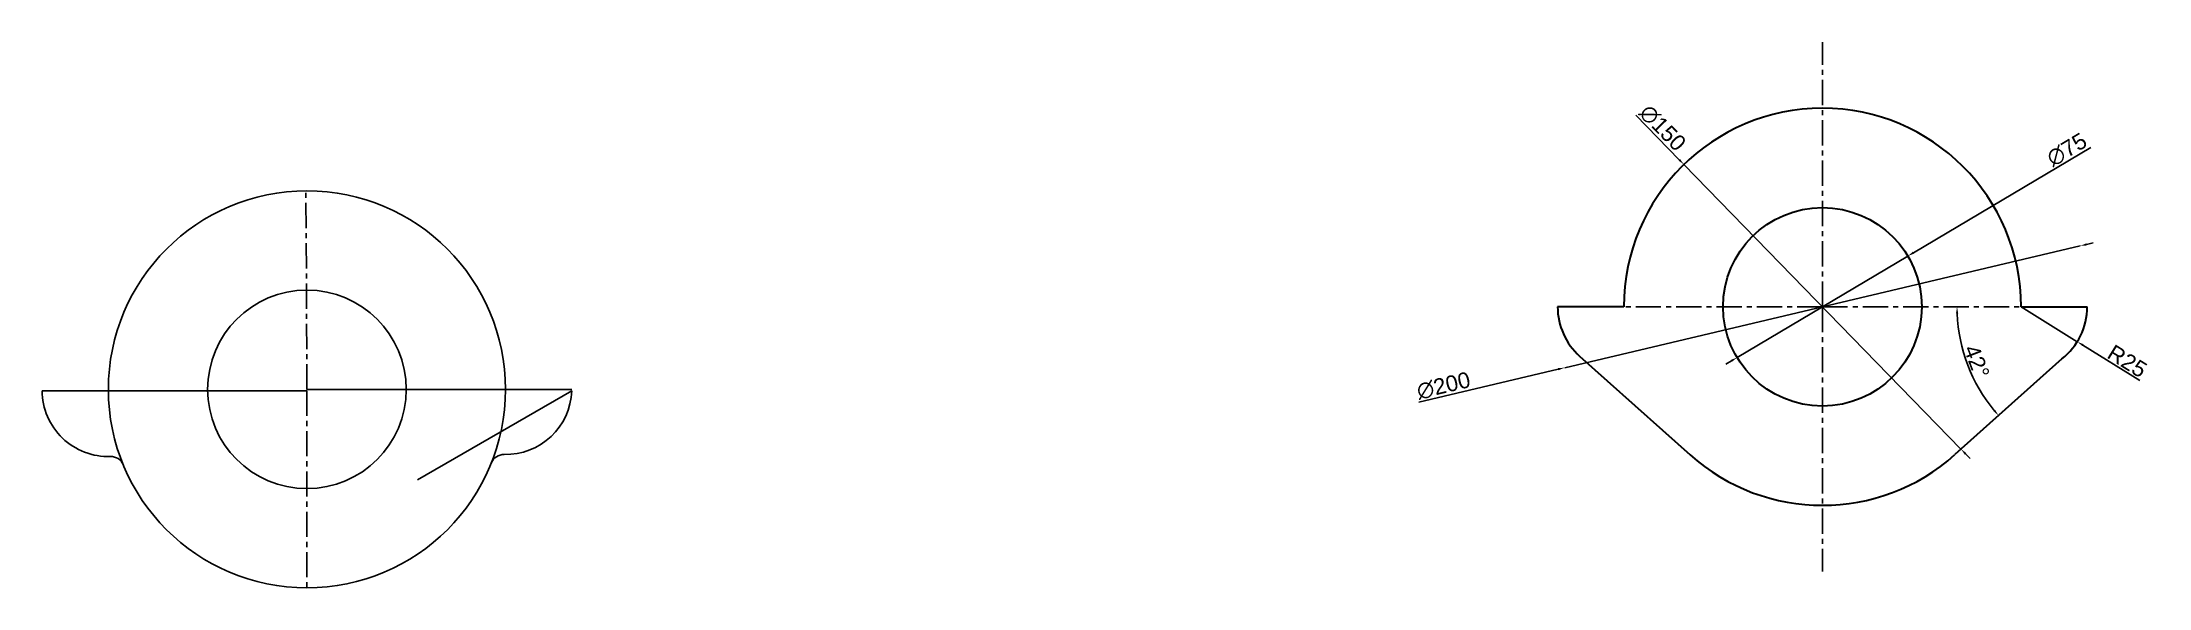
# Model space of a CAD drawing. Header units: millimetres. Extents: x 2182 to 2978, y 1746 to 1953.
import ezdxf

# ---------------------------------------------------------------- set-up
doc = ezdxf.new("R2010")
doc.units = ezdxf.units.MM
doc.header["$LTSCALE"] = 0.3
doc.linetypes.add('CENTER', pattern=[50.8, 31.75, -6.35, 6.35, -6.35])
doc.styles.get("Standard").update_dxf_attribs({"font": 'arial.ttf'})
doc.dimstyles.new('ISO-25', dxfattribs={"dimtxt": 6, "dimasz": 2.5, "dimexe": 1.25, "dimexo": 0.625, "dimtad": 1, "dimtxsty": 'Standard', "dimcen": 2.5, "dimadec": 0, "dimazin": 0, "dimtfac": 1, "dimtmove": 0, "dimatfit": 3, "dimfxl": 1, "dimarcsym": 0})

# ---------------------------------------------------------------- blocks, each defined once
blk = doc.blocks.new('*D1')
at = {"color": 0, "lineweight": -2, "transparency": 16777216}
for p, q in [((2929.3, 1852.61), (2950.55, 1839.43)), ((2974.12, 1824.8), (2952.67, 1838.11))]:
    blk.add_line(p, q, dxfattribs=at)
at = {"color": 0, "transparency": 16777216}
blk.add_solid([(2952.89, 1838.47), (2952.45, 1837.76), (2950.55, 1839.43)], dxfattribs=at)
at = {"layer": 'Defpoints', "color": 0, "transparency": 16777216}
for p in [(2929.3, 1852.61), (2950.55, 1839.43)]:
    blk.add_point(p, dxfattribs=at)
at = {"color": 0, "transparency": 16777216, "insert": (2969.42, 1832.06), "char_height": 6, "attachment_point": 5, "rotation": 328.1807}
blk.add_mtext('R25', dxfattribs=at)
blk = doc.blocks.new('*D2')
at = {"color": 0, "lineweight": -2, "transparency": 16777216}
blk.add_arc((2966.68, 1852.61), 61.56, 182.32691, 219.53955, dxfattribs=at)
at = {"color": 0, "transparency": 16777216}
for points in [[(2904.75, 1850.1), (2905.58, 1850.12), (2905.12, 1852.61)], [(2919.52, 1813.69), (2918.89, 1813.15), (2920.83, 1811.52)]]:
    blk.add_solid(points, dxfattribs=at)
at = {"layer": 'Defpoints', "color": 0, "transparency": 16777216}
for p in [(2854.3, 1852.61), (2929.3, 1852.61), (2906.93, 1837.76), (2944.72, 1832.93), (2904.36, 1796.76)]:
    blk.add_point(p, dxfattribs=at)
at = {"color": 0, "transparency": 16777216, "insert": (2912.58, 1831.92), "char_height": 6, "attachment_point": 5, "rotation": 290.93323}
blk.add_mtext('42°', dxfattribs=at)
blk = doc.blocks.new('*D3')
at = {"color": 0, "lineweight": -2, "transparency": 16777216}
for p, q in [((2955.64, 1912.85), (2888.69, 1873.05)), ((2822.07, 1833.45), (2886.54, 1871.77)), ((2819.92, 1832.17), (2817.77, 1830.9))]:
    blk.add_line(p, q, dxfattribs=at)
at = {"color": 0, "transparency": 16777216}
for points in [[(2888.47, 1873.41), (2888.9, 1872.69), (2886.54, 1871.77)], [(2819.71, 1832.53), (2820.13, 1831.81), (2822.07, 1833.45)]]:
    blk.add_solid(points, dxfattribs=at)
at = {"layer": 'Defpoints', "color": 0, "transparency": 16777216}
for p in [(2886.54, 1871.77), (2822.07, 1833.45)]:
    blk.add_point(p, dxfattribs=at)
at = {"color": 0, "transparency": 16777216, "insert": (2946.61, 1911.97), "char_height": 6, "attachment_point": 5, "rotation": 30.72757}
blk.add_mtext('∅75', dxfattribs=at)
blk = doc.blocks.new('*D4')
at = {"color": 0, "lineweight": -2, "transparency": 16777216}
for p, q in [((2951.62, 1875.61), (2756.98, 1829.61)), ((2954.06, 1876.18), (2956.49, 1876.76)), ((2701.92, 1816.6), (2754.55, 1829.04))]:
    blk.add_line(p, q, dxfattribs=at)
at = {"color": 0, "transparency": 16777216}
for points in [[(2953.96, 1876.59), (2954.15, 1875.78), (2951.62, 1875.61)], [(2754.45, 1829.44), (2754.65, 1828.63), (2756.98, 1829.61)]]:
    blk.add_solid(points, dxfattribs=at)
at = {"layer": 'Defpoints', "color": 0, "transparency": 16777216}
for p in [(2951.62, 1875.61), (2756.98, 1829.61)]:
    blk.add_point(p, dxfattribs=at)
at = {"color": 0, "transparency": 16777216, "insert": (2711.25, 1822.77), "char_height": 6, "attachment_point": 5, "rotation": 13.29536}
blk.add_mtext('∅200', dxfattribs=at)
blk = doc.blocks.new('*D5')
at = {"color": 0, "lineweight": -2, "transparency": 16777216}
for p, q in [((2783.86, 1925.01), (2800.26, 1908.16)), ((2906.6, 1798.86), (2802, 1906.36)), ((2908.35, 1797.07), (2910.09, 1795.27))]:
    blk.add_line(p, q, dxfattribs=at)
at = {"color": 0, "transparency": 16777216}
for points in [[(2800.55, 1908.45), (2799.96, 1907.87), (2802, 1906.36)], [(2908.65, 1797.36), (2908.05, 1796.78), (2906.6, 1798.86)]]:
    blk.add_solid(points, dxfattribs=at)
at = {"layer": 'Defpoints', "color": 0, "transparency": 16777216}
for p in [(2802, 1906.36), (2906.6, 1798.86)]:
    blk.add_point(p, dxfattribs=at)
at = {"color": 0, "transparency": 16777216, "insert": (2793.95, 1920.17), "char_height": 6, "attachment_point": 5, "rotation": 314.2163}
blk.add_mtext('∅150', dxfattribs=at)

msp = doc.modelspace()

# ---------------------------------------------------------------- linework, layer by layer
at = {"linetype": 'CENTER'}
for p, q in [((2854.302, 1852.611), (2854.302, 1952.611)), ((2282.055, 1821.412), (2281.667, 1896.411)), ((2854.302, 1852.611), (2779.302, 1852.611)), ((2854.302, 1852.611), (2854.302, 1752.611)), ((2854.302, 1852.611), (2929.302, 1852.611)), ((2282.056, 1820.907), (2282.055, 1746.412))]:
    msp.add_line(p, q, dxfattribs=at)
at = {"lineweight": 30}
for p, q in [((2779.302, 1852.611), (2754.302, 1852.611)), ((2929.302, 1852.611), (2954.302, 1852.611)), ((2762.636, 1833.977), (2804.302, 1796.709)), ((2944.719, 1832.931), (2904.357, 1796.758))]:
    msp.add_line(p, q, dxfattribs=at)
for p, q in [((2207.055, 1820.907), (2182.055, 1820.907)), ((2282.056, 1820.907), (2207.055, 1820.907)), ((2282.055, 1821.412), (2357.055, 1821.412)), ((2382.054, 1820.895), (2323.848, 1787.289)), ((2357.055, 1821.412), (2382.055, 1821.412))]:
    msp.add_line(p, q)
for radius in [75, 37.5]:
    msp.add_circle((2282.055, 1821.412), radius)
msp.add_circle((2854.302, 1852.611), 37.5, dxfattribs=at)
for centre, radius, start, end in [((2854.302, 1852.611), 75, 0, 180), ((2779.302, 1852.611), 25, 180, 228.189685), ((2929.302, 1852.611), 25, 308.073935, 0), ((2854.302, 1852.611), 75, 228.189685, 311.866452)]:
    msp.add_arc(centre, radius, start, end, dxfattribs=at)
for centre, radius, start, end in [((2207.056, 1821.024), 25, 180.268386, 271.924147), ((2357.054, 1821.801), 25, 268.669136, 357.979606), ((2282.055, 1821.412), 100, 359.703359, 359.717486), ((2208.063, 1791.068), 4.973, 22.298608, 91.924147), ((2356.358, 1791.836), 4.973, 88.669136, 158.294675)]:
    msp.add_arc(centre, radius, start, end)

# ---------------------------------------------------------------- dimensions: what is measured, and where the dimension line sits
dim = msp.add_diameter_dim_2p(p1=(2906.605, 1798.858), p2=(2802, 1906.364), dimstyle='ISO-25')
dim.commit()
dim.dimension.update_dxf_attribs({"geometry": '*D5', "text_midpoint": (2793.949, 1920.168)})
for p1, p2, picture, middle in [((2822.067, 1833.45), (2886.538, 1871.772), '*D3', (2948.581, 1908.651)), ((2951.622, 1875.608), (2756.983, 1829.614), '*D4', (2712.141, 1819.018))]:
    dim = msp.add_diameter_dim_2p(p1=p1, p2=p2, dimstyle='ISO-25')
    dim.commit()
    dim.dimension.update_dxf_attribs({"geometry": picture, "text_midpoint": middle, "dimtype": 163})
dim = msp.add_angular_dim_2l(base=(2906.934, 1837.764), line1=((2854.302, 1852.611), (2929.302, 1852.611)), line2=((2944.719, 1832.931), (2904.357, 1796.758)), dimstyle='ISO-25')
dim.commit()
dim.dimension.update_dxf_attribs({"geometry": '*D2', "text_midpoint": (2912.578, 1831.916)})
dim = msp.add_radius_dim(center=(2929.302, 1852.611), mpoint=(2950.545, 1839.43), dimstyle='ISO-25')
dim.commit()
dim.dimension.update_dxf_attribs({"geometry": '*D1', "text_midpoint": (2967.48, 1828.922), "dimtype": 164})

doc.saveas('drawing.dxf')
